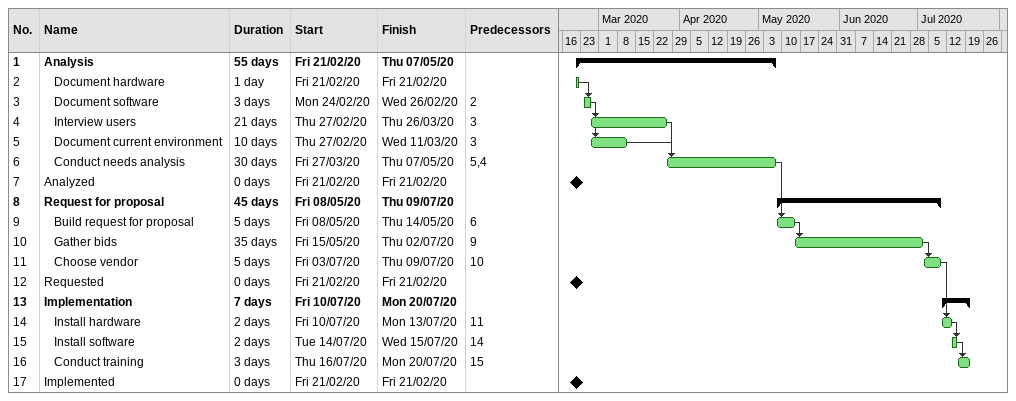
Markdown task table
| ID | Level | Task | Duration | Start | Finish | Predecessors |
|---|---|---|---|---|---|---|
| 1 | 1 | **Analysis** | 55d | 2020-02-21 | 2020-05-07 |  |
| 2 | 2 | Document hardware | 1d | 2020-02-21 | 2020-02-21 |  |
| 3 | 2 | Document software | 3d | 2020-02-24 | 2020-02-26 | 2 |
| 4 | 2 | Interview users | 21d | 2020-02-27 | 2020-03-26 | 3 |
| 5 | 2 | Document current environment | 10d | 2020-02-27 | 2020-03-11 | 3 |
| 6 | 2 | Conduct needs analysis | 30d | 2020-03-27 | 2020-05-07 | 5, 4 |
| 7 | 1 | Analyzed | 0d | 2020-02-21 | 2020-02-21 |  |
| 8 | 1 | **Request for proposal** | 45d | 2020-05-08 | 2020-07-09 |  |
| 9 | 2 | Build request for proposal | 5d | 2020-05-08 | 2020-05-14 | 6 |
| 10 | 2 | Gather bids | 35d | 2020-05-15 | 2020-07-02 | 9 |
| 11 | 2 | Choose vendor | 5d | 2020-07-03 | 2020-07-09 | 10 |
| 12 | 1 | Requested | 0d | 2020-02-21 | 2020-02-21 |  |
| 13 | 1 | **Implementation** | 7d | 2020-07-10 | 2020-07-20 |  |
| 14 | 2 | Install hardware | 2d | 2020-07-10 | 2020-07-13 | 11 |
| 15 | 2 | Install software | 2d | 2020-07-14 | 2020-07-15 | 14 |
| 16 | 2 | Conduct training | 3d | 2020-07-16 | 2020-07-20 | 15 |
| 17 | 1 | Implemented | 0d | 2020-02-21 | 2020-02-21 |  |
